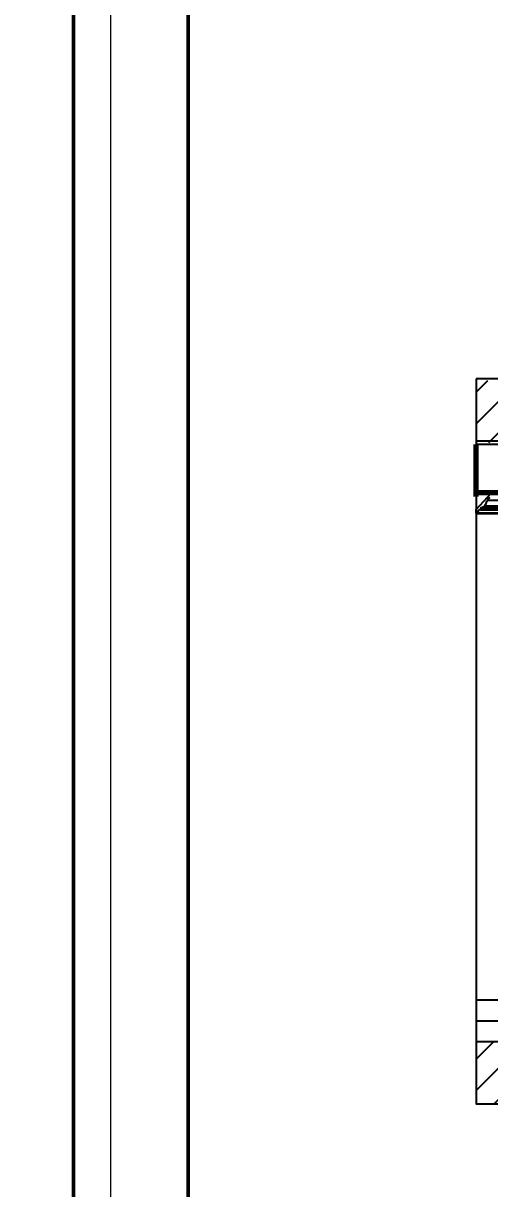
# Model space of a CAD drawing. Header units: inches. Extents: x -279 to 561, y -345 to 342.
# Drawn here: x -152.67 to -150.42, y 55.58 to 61.2 of the extents above; entities that cross this region are included whole.
import ezdxf

# ---------------------------------------------------------------- set-up
doc = ezdxf.new("R2010")
doc.units = ezdxf.units.IN
doc.header["$LTSCALE"] = 0.5
doc.header["$MEASUREMENT"] = 0
doc.layers.add('!!!Var1', color=7, linetype='Continuous', true_color=0xe5a6d7)
for name, color, linetype in [('CADER', 7, 'Continuous'), ('LIGHT', 2, 'Continuous'), ('S-DIM', 7, 'Continuous'), ('WATER', 50, 'Continuous')]:
    doc.layers.add(name, color=color, linetype=linetype)
doc.layers.add('G-ANNO-HLIN', color=5, linetype='Continuous', lineweight=50)
doc.styles.get("Standard").update_dxf_attribs({"font": 'arial.ttf'})
doc.dimstyles.get("Standard").update_dxf_attribs({"dimtxt": 0.18, "dimasz": 0.18, "dimexe": 0.18, "dimexo": 0.0625, "dimgap": 0.09, "dimtad": 0, "dimtih": 1, "dimtoh": 1, "dimzin": 0, "dimdsep": 46, "dimtxsty": 'Standard', "dimcen": 0.09, "dimadec": 0, "dimazin": 0, "dimtfac": 1, "dimtofl": 0, "dimtmove": 0, "dimatfit": 3, "dimfxl": 1, "dimtolj": 1, "dimtzin": 0, "dimarcsym": 0})

# ---------------------------------------------------------------- blocks, each defined once
blk = doc.blocks.new('*D1071')
at = {"color": 0, "linetype": 'ByBlock', "lineweight": -2, "transparency": 16777216}
for p, q in [((558.6522, 342.2788), (558.6522, 342.4729)), ((560.6522, 342.2788), (560.6522, 342.4729)), ((558.8322, 342.2929), (559.1722, 342.2929)), ((560.4722, 342.2929), (560.1322, 342.2929))]:
    blk.add_line(p, q, dxfattribs=at)
at = {"color": 0, "linetype": 'ByBlock', "transparency": 16777216}
for points in [[(558.8322, 342.3229), (558.8322, 342.2629), (558.6522, 342.2929)], [(560.4722, 342.3229), (560.4722, 342.2629), (560.6522, 342.2929)]]:
    blk.add_solid(points, dxfattribs=at)
at = {"layer": 'Defpoints', "color": 0, "linetype": 'ByBlock', "transparency": 16777216}
for p in [(560.6522, 342.2929), (558.6522, 342.2163), (560.6522, 342.2163)]:
    blk.add_point(p, dxfattribs=at)
at = {"layer": 'Defpoints', "color": 0, "ltscale": 0.5, "transparency": 16777216}
for p in [(-209.5, -305.36), (-209.5, -305.81), (-209.5, -305.81)]:
    blk.add_point(p, dxfattribs=at)
at = {"layer": 'S-DIM', "color": 0, "lineweight": -2, "ltscale": 0.5, "transparency": 16777216}
for p, q in [((-209.5, -305.18), (-209.5, -305)), ((-209.5625, -305.36), (-209.68, -305.36)), ((-209.5625, -305.81), (-209.68, -305.81)), ((-209.5, -305.99), (-209.5, -306.17))]:
    blk.add_line(p, q, dxfattribs=at)
at = {"layer": 'S-DIM', "color": 0, "ltscale": 0.5, "transparency": 16777216}
for points in [[(-209.53, -305.18), (-209.47, -305.18), (-209.5, -305.36)], [(-209.53, -305.99), (-209.47, -305.99), (-209.5, -305.81)]]:
    blk.add_solid(points, dxfattribs=at)
at = {"color": 0, "linetype": 'ByBlock', "transparency": 16777216, "insert": (559.6522, 342.2929), "char_height": 0.18, "attachment_point": 5}
blk.add_mtext('\\A1;2.0000', dxfattribs=at)
at = {"layer": 'S-DIM', "color": 0, "ltscale": 0.5, "transparency": 16777216, "insert": (-209.5, -305.585), "char_height": 0.18, "attachment_point": 5}
blk.add_mtext('\\A1;0.45', dxfattribs=at)

msp = doc.modelspace()

# ---------------------------------------------------------------- hatches: boundary and pattern name
at = {"linetype": 'Continuous', "lineweight": -3}
h = msp.add_hatch(dxfattribs=at)
h.set_pattern_fill('ANSI31', scale=0.86)
h.set_pattern_definition([(45, (-236.17707, 220.62071), (-0.07601398, 0.07601398), [])])
h.paths.add_polyline_path([(-141.634, 59.4867), (-150.484, 59.4772), (-150.484, 59.1772), (-141.9711, 59.1867), (-141.952, 59.1867), (-141.634, 59.1867)])
h = msp.add_hatch(dxfattribs=at)
h.set_pattern_fill('ANSI31', scale=0.86)
h.set_pattern_definition([(45, (-47.45031, 85.50189), (-0.07601398, 0.07601398), [])])
h.paths.add_polyline_path([(-141.8149, 56.2853), (-150.484, 56.2853), (-150.484, 55.9853), (-141.634, 55.9853), (-141.634, 56.2853)])

# ---------------------------------------------------------------- linework, layer by layer
at = {"layer": '!!!Var1', "color": 7}
msp.add_polyline3d([(-150.4177, 58.9128, 0), (-150.4218, 58.909, 0), (-150.426, 58.9041, 0), (-150.4295, 58.8988, 0), (-150.4324, 58.8936, 0), (-150.4349, 58.8885, 0), (-150.4371, 58.8836, 0), (-150.4393, 58.8788, 0), (-150.4417, 58.8743, 0), (-150.4445, 58.8701, 0), (-150.445, 58.8695, 0), (-150.4461, 58.8683, 0), (-150.448, 58.8668, 0), (-150.4502, 58.8655, 0), (-150.4524, 58.8646, 0), (-150.4548, 58.8637, 0), (-150.4573, 58.8631, 0), (-150.4598, 58.8624, 0), (-150.4598, 58.8624, 0), (-150.4599, 58.8624, 0), (-150.46, 58.8624, 0), (-150.46, 58.8623, 0), (-150.4601, 58.8623, 0), (-150.4602, 58.8622, 0), (-150.4602, 58.8622, 0), (-150.4603, 58.8621, 0), (-150.4603, 58.862, 0), (-150.4603, 58.8619, 0), (-150.4604, 58.8619, 0), (-150.4604, 58.8618, 0), (-150.4604, 58.8617, 0), (-150.4604, 58.8616, 0), (-150.4612, 58.8547, 0), (-150.4612, 58.8545, 0), (-150.4612, 58.8543, 0), (-150.4613, 58.8542, 0), (-150.4613, 58.8541, 0), (-150.4614, 58.854, 0), (-150.4615, 58.8538, 0), (-150.4615, 58.8537, 0), (-150.4616, 58.8536, 0), (-150.4617, 58.8535, 0), (-150.4619, 58.8534, 0), (-150.4619, 58.8534, 0), (-150.4621, 58.8533, 0), (-150.4622, 58.8533, 0), (-150.4623, 58.8533, 0), (-150.4636, 58.8532, 0), (-150.464, 58.8532, 0), (-150.4649, 58.8531, 0), (-150.4653, 58.853, 0), (-150.4661, 58.8529, 0), (-150.4666, 58.8527, 0), (-150.4674, 58.8525, 0), (-150.4678, 58.8523, 0), (-150.4687, 58.852, 0), (-150.4691, 58.8517, 0), (-150.47, 58.8513, 0), (-150.4704, 58.8509, 0), (-150.4713, 58.8503, 0), (-150.4718, 58.8498, 0), (-150.4726, 58.849, 0), (-150.473, 58.8484, 0), (-150.4737, 58.8474, 0), (-150.474, 58.8468, 0), (-150.4746, 58.8456, 0), (-150.4753, 58.8437, 0), (-150.4755, 58.843, 0), (-150.4759, 58.8417, 0), (-150.4761, 58.841, 0), (-150.4764, 58.8396, 0), (-150.4768, 58.8374, 0), (-150.4768, 58.8372, 0), (-150.4769, 58.8368, 0), (-150.4771, 58.8364, 0), (-150.4772, 58.8362, 0), (-150.4774, 58.836, 0), (-150.4775, 58.8359, 0), (-150.4777, 58.8356, 0), (-150.4779, 58.8356, 0), (-150.4781, 58.8354, 0), (-150.4785, 58.8353, 0), (-150.4787, 58.8353, 0), (-150.479, 58.8353, 0), (-150.484, 58.8359, 0), (-150.484, 58.8548, 0), (-150.4095, 58.9353, 0)], dxfattribs=at)
for p, q in [((-150.484, 59.4853), (-150.484, 55.9853)), ((-141.634, 59.4853), (-150.484, 59.4853)), ((-150.484, 59.1853), (-141.634, 59.1853))]:
    msp.add_line(p, q)
at = {"color": 7}
for p, q in [((-141.9094, 59.1677), (-150.484, 59.1678)), ((-141.834, 56.4853), (-150.484, 56.4853)), ((-141.834, 56.3853), (-150.484, 56.3853))]:
    msp.add_line(p, q, dxfattribs=at)
at = {"color": 7, "linetype": 'Continuous'}
msp.add_lwpolyline([(-141.634, 56.2853), (-150.484, 56.2853), (-150.484, 55.9853), (-141.634, 55.9853)], close=True, dxfattribs=at)
at = {"layer": 'CADER', "lineweight": 18}
for points in [[(-152.4267, 68.2318), (-128.7176, 68.2318), (-128.7176, 52.4591), (-152.4267, 52.4591)], [(-152.2461, 68.0512), (-128.8981, 68.0512), (-128.8981, 52.6396), (-152.2461, 52.6396)]]:
    msp.add_lwpolyline(points, close=True, dxfattribs=at)
at = {"layer": 'G-ANNO-HLIN', "color": 0}
for points in [[(-152.4267, 68.2318), (-128.7176, 68.2318), (-128.7176, 52.4591), (-152.4267, 52.4591)], [(-151.8738, 67.6789), (-129.2705, 67.6789), (-129.2705, 53.012), (-151.8738, 53.012)]]:
    msp.add_lwpolyline(points, close=True, dxfattribs=at)
at = {"layer": 'LIGHT', "color": 7, "lineweight": 70}
for p, q in [((-150.484, 58.9177), (-150.484, 59.1677)), ((-141.9094, 58.9353), (-150.484, 58.9353))]:
    msp.add_line(p, q, dxfattribs=at)
at = {"layer": 'WATER', "color": 7}
for p, q in [((-150.4295, 58.8988), (-142.211, 58.8988)), ((-150.4623, 58.8533), (-142.211, 58.8533)), ((-147.5662, 58.8616), (-150.4604, 58.8616)), ((-150.4598, 58.8624), (-142.211, 58.8624)), ((-147.5662, 58.8701), (-150.4445, 58.8701)), ((-150.4786, 58.8353), (-147.5662, 58.8353)), ((-142.211, 58.8374), (-150.4768, 58.8374))]:
    msp.add_line(p, q, dxfattribs=at)

# ---------------------------------------------------------------- dimensions: what is measured, and where the dimension line sits
at = {"layer": 'S-DIM', "ltscale": 0.5}
dim = msp.add_linear_dim(base=(-209.5, -305.81), p1=(-209.5, -305.36), p2=(-209.5, -305.81), angle=90, dimstyle='Standard', dxfattribs=at)
dim.commit()
dim.dimension.update_dxf_attribs({"geometry": '*D1071', "text_midpoint": (-209.5, -305.585)})

doc.saveas('drawing.dxf')
